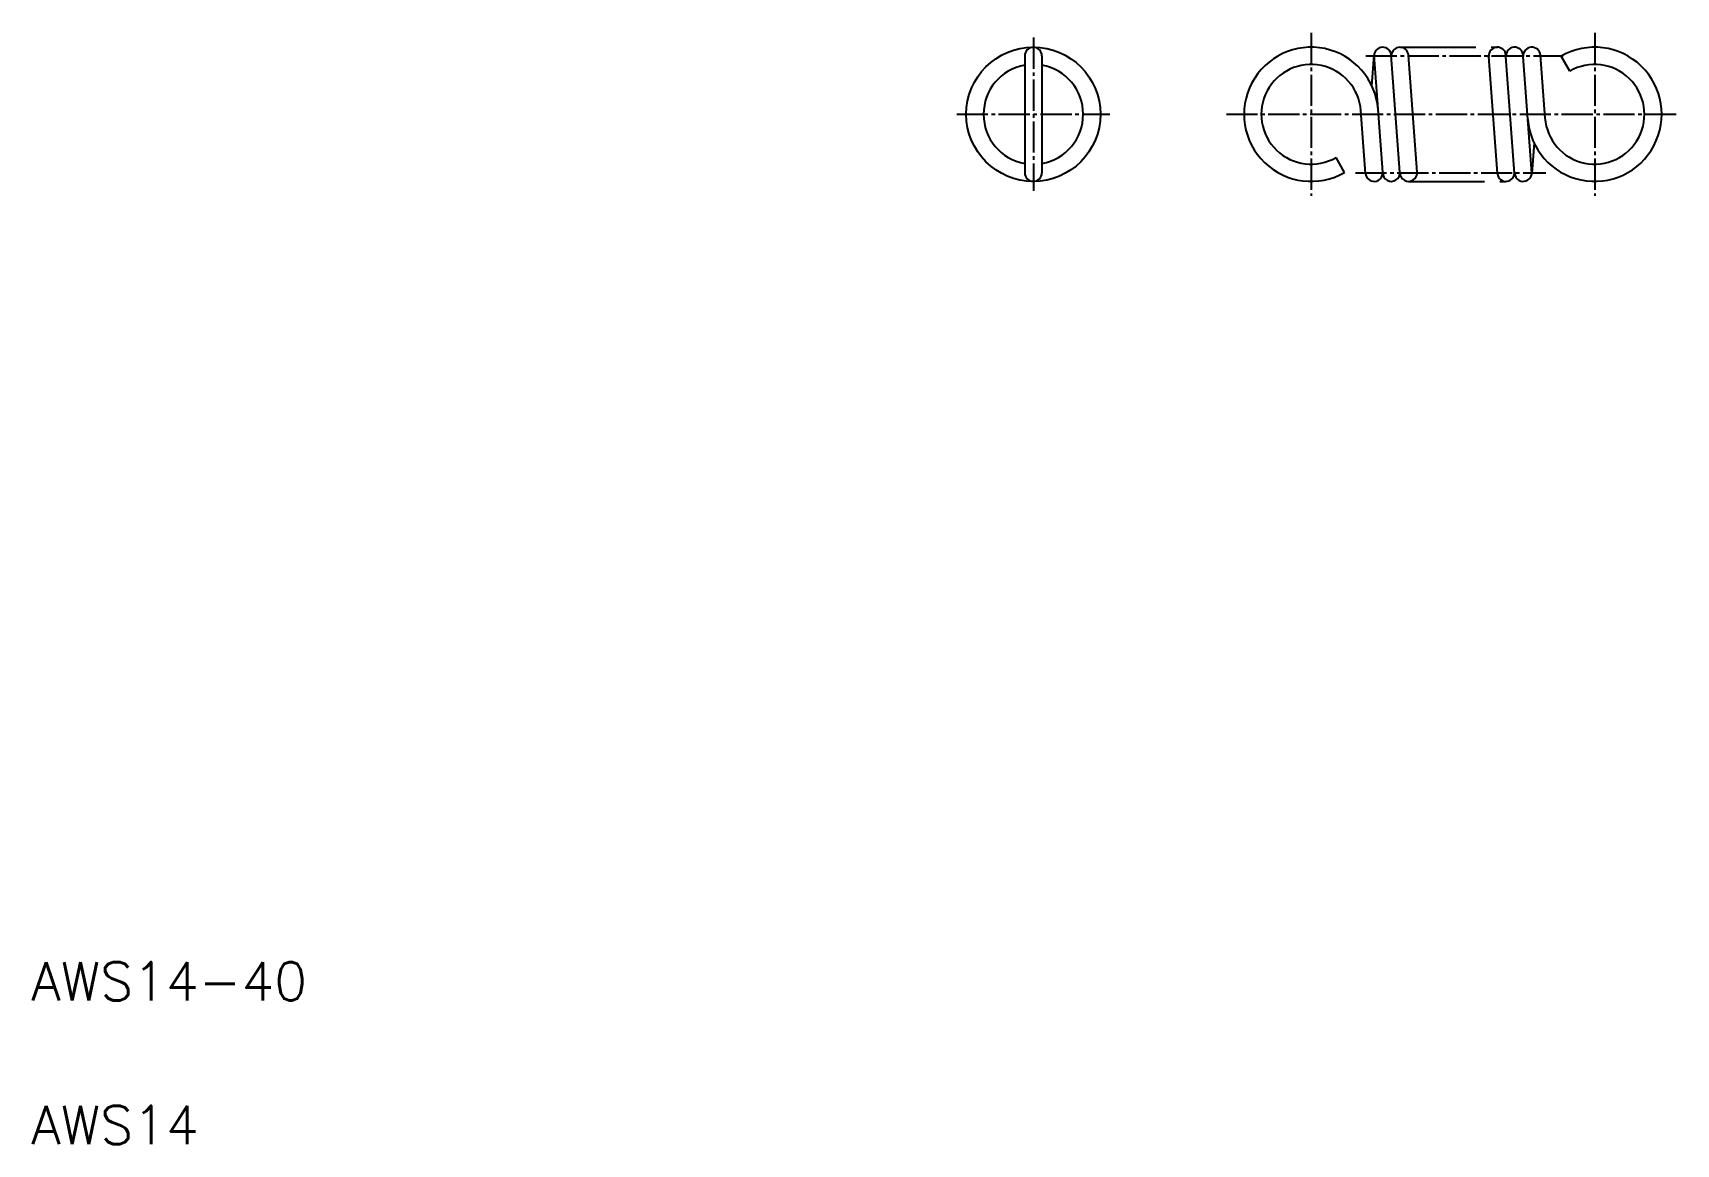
# Model space of a CAD drawing. Extents: x 10 to 182, y 10 to 126.
import ezdxf

# ---------------------------------------------------------------- set-up
doc = ezdxf.new("R2010")
doc.units = 0
doc.header["$LTSCALE"] = 0.25
doc.linetypes.add('CENTER', pattern=[17.5, 13, -1.5, 1.5, -1.5])
doc.linetypes.add('PHANTOM', pattern=[63.5, 31.75, -6.35, 6.35, -6.35, 6.35, -6.35])
doc.layers.get('0').update_dxf_attribs({"linetype": 'CONTINUOUS'})
doc.layers.add('CENTER', color=1, linetype='CENTER')
doc.styles.get("Standard").update_dxf_attribs({"font": 'txt', "bigfont": 'BIGFONT'})

msp = doc.modelspace()

# ---------------------------------------------------------------- linework, layer by layer
for p, q in [((113.72, 123.57), (113.72, 111.37)), ((115.52, 123.57), (115.52, 111.37)), ((149.96, 120.45), (150.19, 123.63)), ((151.09, 111.43), (150.19, 123.63)), ((152.89, 111.43), (151.99, 123.63)), ((154.69, 111.43), (153.79, 123.63)), ((168.04, 117.08), (167.56, 123.63)), ((170.62, 121.97), (169.72, 123.53)), ((163.06, 111.3), (162.16, 123.5)), ((164.86, 111.3), (163.96, 123.5)), ((166.66, 111.34), (165.76, 123.5)), ((170.17, 122.75), (170.18, 122.75)), ((170.4, 122.36), (170.4, 122.36)), ((149.29, 111.3), (148.81, 117.85)), ((166.89, 114.49), (166.66, 111.3)), ((147.12, 111.4), (146.22, 112.96))]:
    msp.add_line(p, q)
at = {"color": 3, "linetype": 'PHANTOM'}
for p, q in [((152.89, 124.47), (163.06, 124.47)), ((153.79, 110.47), (163.96, 110.47))]:
    msp.add_line(p, q, dxfattribs=at)
msp.add_circle((114.62, 117.47), 7)
for centre, radius, start, end in [((114.62, 123.57), 0.9, 0, 180), ((143.62, 117.47), 7, 4.2191, 300), ((151.09, 123.57), 0.9, 4.2191, 178.2509), ((152.89, 123.57), 0.9, 4.2191, 178.2509), ((163.06, 123.57), 0.9, 4.2191, 184.2191), ((164.86, 123.57), 0.9, 4.2191, 184.2191), ((166.66, 123.57), 0.9, 4.2191, 184.2191), ((173.22, 117.47), 7, 184.2191, 120), ((114.62, 117.47), 5.2, 99.9668, 260.0332), ((114.62, 117.47), 5.2, 279.9668, 80.0332), ((143.62, 117.47), 5.2, 4.2191, 300), ((173.22, 117.47), 5.2, 184.2191, 120), ((114.62, 111.37), 0.9, 180, 0), ((150.19, 111.37), 0.9, 184.2191, 4.2191), ((151.99, 111.37), 0.9, 180, 4.2191), ((153.79, 111.37), 0.9, 180, 4.2191), ((163.96, 111.37), 0.9, 175.7809, 355.7809), ((165.76, 111.37), 0.9, 175.7809, 355.7809)]:
    msp.add_arc(centre, radius, start, end)
at = {"layer": 'CENTER', "color": 1, "linetype": 'CENTER'}
for p, q in [((114.62, 125.47), (114.62, 109.47)), ((143.62, 125.97), (143.62, 108.97)), ((173.22, 125.97), (173.22, 108.97)), ((149.32, 123.57), (169.92, 123.57)), ((106.62, 117.47), (122.62, 117.47)), ((134.77, 117.47), (181.72, 117.47)), ((148.24, 111.37), (168.12, 111.37))]:
    msp.add_line(p, q, dxfattribs=at)

# ---------------------------------------------------------------- texts
for s, p in [('AWS14-40', (10, 25)), ('AWS14', (10, 10))]:
    msp.add_text(s, height=4).set_placement(p)

doc.saveas('drawing.dxf')
